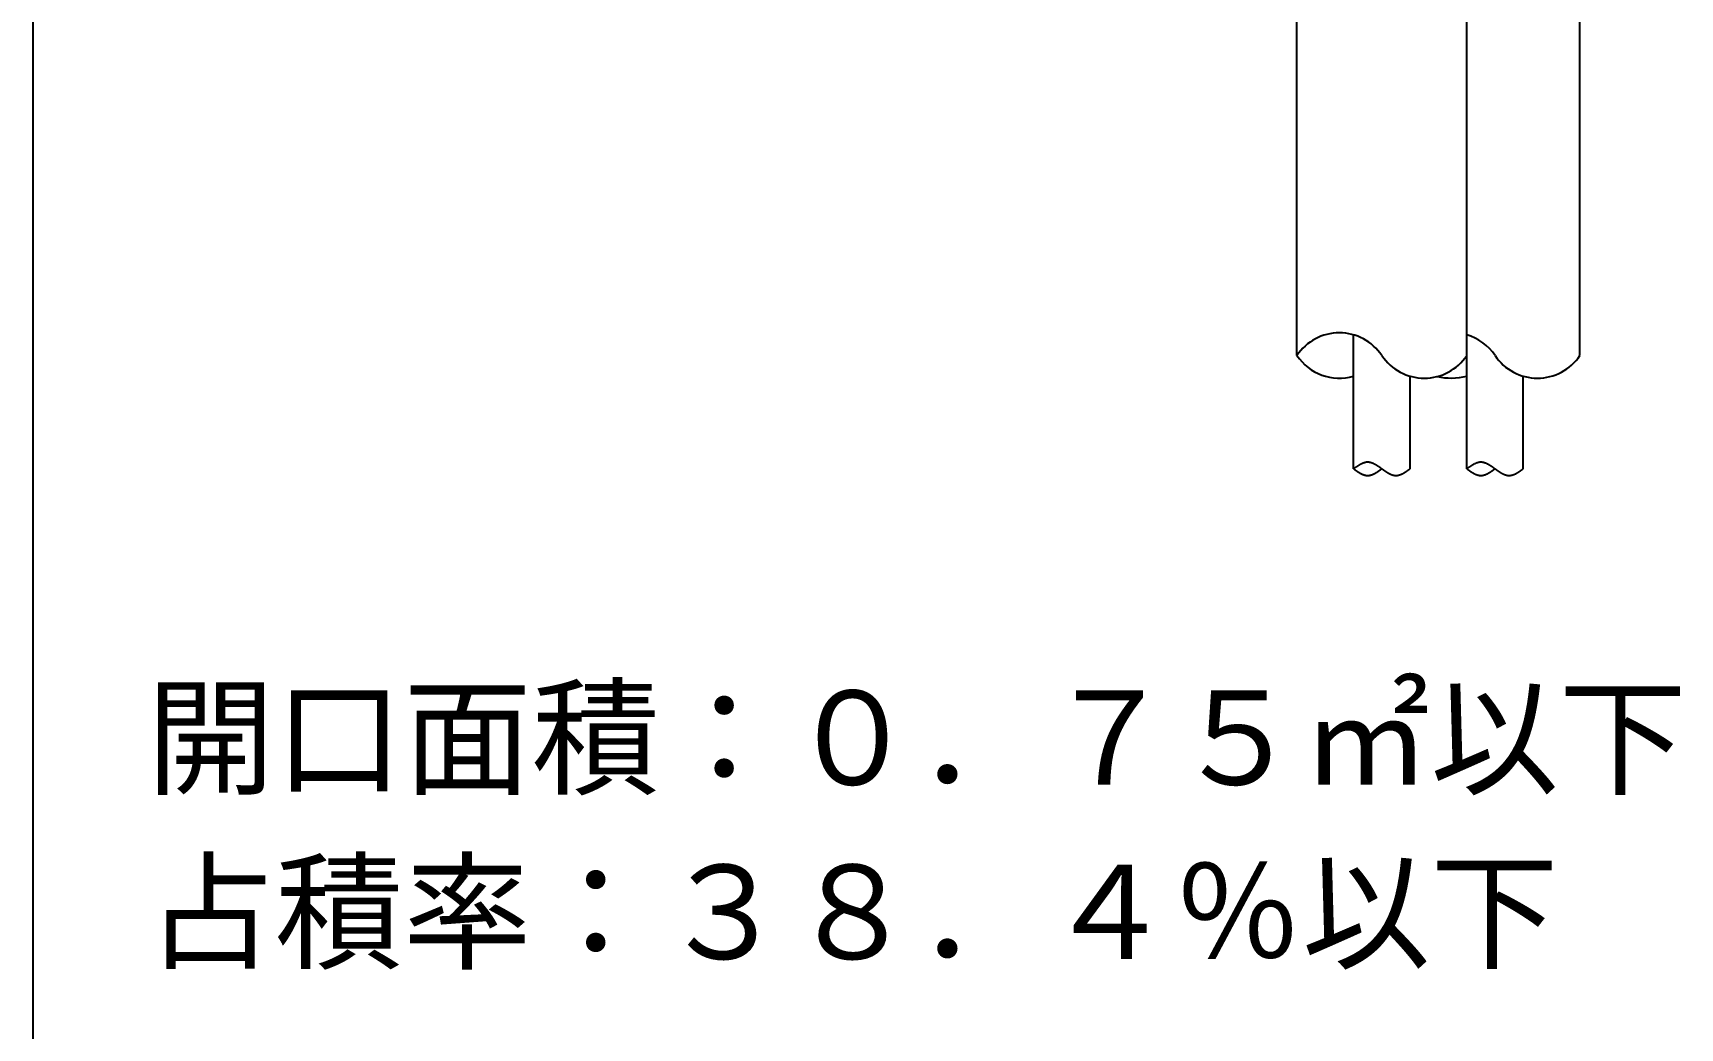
# Model space of a CAD drawing. Extents: x 443 to 1217, y -1921 to -677.
# Drawn here: x 442.67 to 489.92, y -804.17 to -775.62 of the extents above; entities that cross this region are included whole.
import ezdxf

# ---------------------------------------------------------------- set-up
doc = ezdxf.new("R2010")
doc.units = 0
doc.header["$MEASUREMENT"] = 0
for name, color, linetype in [('1', 7, 'CONTINUOUS'), ('25', 7, 'CONTINUOUS'), ('5', 7, 'CONTINUOUS')]:
    doc.layers.add(name, color=color, linetype=linetype)
doc.styles.add('ｽﾀｲﾙ2', font='MS PGothic.ttf')

msp = doc.modelspace()

# ---------------------------------------------------------------- linework, layer by layer
at = {"layer": '25', "color": 4}
msp.add_line((442.666, -677.268), (442.666, -1191.556), dxfattribs=at)
at = {"layer": '5', "linetype": 'Continuous'}
for p, q in [((478.926, -784.875), (478.926, -758.142)), ((483.795, -788.121), (483.795, -758.142)), ((487.042, -784.875), (487.042, -758.142)), ((480.549, -788.121), (480.549, -784.283)), ((482.172, -788.121), (482.172, -785.467)), ((485.419, -788.121), (485.419, -785.467))]:
    msp.add_line(p, q, dxfattribs=at)
at = {"layer": '5', "color": 7}
for p, q in [((480.549, -788.121), (480.556, -788.116)), ((480.549, -788.121), (480.554, -788.125)), ((480.556, -788.116), (480.564, -788.111)), ((480.564, -788.111), (480.571, -788.105)), ((480.571, -788.105), (480.578, -788.1)), ((480.578, -788.1), (480.585, -788.095)), ((480.585, -788.095), (480.593, -788.09)), ((480.593, -788.09), (480.6, -788.085)), ((480.6, -788.085), (480.607, -788.079)), ((480.607, -788.079), (480.615, -788.075)), ((480.615, -788.075), (480.622, -788.07)), ((480.622, -788.07), (480.629, -788.064)), ((480.629, -788.064), (480.636, -788.06)), ((480.636, -788.06), (480.644, -788.054)), ((480.644, -788.054), (480.651, -788.05)), ((480.651, -788.05), (480.658, -788.044)), ((480.658, -788.044), (480.665, -788.04)), ((480.665, -788.04), (480.673, -788.035)), ((480.673, -788.035), (480.68, -788.03)), ((480.68, -788.03), (480.687, -788.026)), ((480.687, -788.026), (480.695, -788.02)), ((480.695, -788.02), (480.702, -788.016)), ((480.702, -788.016), (480.709, -788.012)), ((480.709, -788.012), (480.716, -788.007)), ((480.716, -788.007), (480.724, -788.003)), ((480.724, -788.003), (480.731, -787.999)), ((480.731, -787.999), (480.738, -787.995)), ((480.738, -787.995), (480.746, -787.991)), ((480.746, -787.991), (480.753, -787.987)), ((480.753, -787.987), (480.76, -787.983)), ((480.76, -787.983), (480.767, -787.979)), ((480.767, -787.979), (480.775, -787.976)), ((480.775, -787.976), (480.782, -787.971)), ((480.782, -787.971), (480.789, -787.968)), ((480.789, -787.968), (480.796, -787.965)), ((480.796, -787.965), (480.804, -787.962)), ((480.804, -787.962), (480.811, -787.958)), ((480.811, -787.958), (480.818, -787.956)), ((480.818, -787.956), (480.826, -787.953)), ((480.826, -787.953), (480.833, -787.951)), ((480.833, -787.951), (480.84, -787.947)), ((480.84, -787.947), (480.847, -787.945)), ((480.847, -787.945), (480.855, -787.943)), ((480.855, -787.943), (480.862, -787.941)), ((480.862, -787.941), (480.869, -787.939)), ((480.869, -787.939), (480.877, -787.937)), ((480.877, -787.937), (480.884, -787.934)), ((480.884, -787.934), (480.891, -787.933)), ((480.891, -787.933), (480.898, -787.932)), ((480.898, -787.932), (480.906, -787.931)), ((480.906, -787.931), (480.913, -787.929)), ((480.913, -787.929), (480.92, -787.929)), ((480.92, -787.929), (480.928, -787.928)), ((480.928, -787.928), (480.935, -787.927)), ((480.935, -787.927), (480.942, -787.927)), ((480.942, -787.927), (480.949, -787.927)), ((480.949, -787.927), (480.957, -787.927)), ((480.957, -787.927), (480.964, -787.927)), ((480.964, -787.927), (480.971, -787.927)), ((480.971, -787.927), (480.978, -787.928)), ((480.978, -787.928), (480.986, -787.928)), ((480.986, -787.928), (480.993, -787.929)), ((480.993, -787.929), (481, -787.93)), ((481, -787.93), (481.008, -787.931)), ((481.008, -787.931), (481.015, -787.932)), ((481.015, -787.932), (481.022, -787.934)), ((481.022, -787.934), (481.029, -787.935)), ((481.029, -787.935), (481.037, -787.938)), ((481.037, -787.938), (481.044, -787.94)), ((481.044, -787.94), (481.051, -787.942)), ((481.051, -787.942), (481.059, -787.944)), ((481.059, -787.944), (481.066, -787.946)), ((481.066, -787.946), (481.073, -787.949)), ((481.073, -787.949), (481.08, -787.952)), ((481.08, -787.952), (481.088, -787.954)), ((481.088, -787.954), (481.095, -787.957)), ((481.095, -787.957), (481.102, -787.961)), ((481.102, -787.961), (481.109, -787.964)), ((481.109, -787.964), (481.117, -787.967)), ((481.117, -787.967), (481.124, -787.97)), ((481.124, -787.97), (481.131, -787.974)), ((481.131, -787.974), (481.139, -787.977)), ((481.139, -787.977), (481.146, -787.981)), ((481.146, -787.981), (481.153, -787.985)), ((481.153, -787.985), (481.16, -787.989)), ((481.16, -787.989), (481.168, -787.993)), ((481.168, -787.993), (481.175, -787.996)), ((481.175, -787.996), (481.182, -788.001)), ((481.182, -788.001), (481.19, -788.005)), ((481.19, -788.005), (481.197, -788.01)), ((481.197, -788.01), (481.204, -788.014)), ((481.204, -788.014), (481.211, -788.018)), ((481.211, -788.018), (481.219, -788.024)), ((481.219, -788.024), (481.226, -788.028)), ((481.226, -788.028), (481.233, -788.032)), ((481.233, -788.032), (481.241, -788.037)), ((481.241, -788.037), (481.248, -788.042)), ((481.248, -788.042), (481.255, -788.047)), ((481.255, -788.047), (481.262, -788.052)), ((481.262, -788.052), (481.27, -788.056)), ((481.27, -788.056), (481.277, -788.062)), ((481.277, -788.062), (481.284, -788.067)), ((481.284, -788.067), (481.291, -788.072)), ((481.291, -788.072), (481.299, -788.077)), ((481.299, -788.077), (481.306, -788.083)), ((481.306, -788.083), (481.313, -788.087)), ((481.313, -788.087), (481.321, -788.092)), ((481.321, -788.092), (481.328, -788.098)), ((481.328, -788.098), (481.335, -788.103)), ((481.335, -788.103), (481.342, -788.108)), ((481.342, -788.108), (481.35, -788.113)), ((481.35, -788.113), (481.357, -788.119)), ((481.356, -788.125), (481.361, -788.121)), ((481.357, -788.119), (481.364, -788.124)), ((481.364, -788.124), (481.372, -788.129)), ((482.165, -788.126), (482.172, -788.121)), ((483.795, -788.121), (483.803, -788.116)), ((483.795, -788.121), (483.801, -788.125)), ((483.803, -788.116), (483.81, -788.111)), ((483.81, -788.111), (483.817, -788.105)), ((483.817, -788.105), (483.825, -788.1)), ((483.825, -788.1), (483.832, -788.095)), ((483.832, -788.095), (483.839, -788.09)), ((483.839, -788.09), (483.846, -788.085)), ((483.846, -788.085), (483.854, -788.079)), ((483.854, -788.079), (483.861, -788.075)), ((483.861, -788.075), (483.868, -788.07)), ((483.868, -788.07), (483.876, -788.064)), ((483.876, -788.064), (483.883, -788.06)), ((483.883, -788.06), (483.89, -788.054)), ((483.89, -788.054), (483.897, -788.05)), ((483.897, -788.05), (483.905, -788.044)), ((483.905, -788.044), (483.912, -788.04)), ((483.912, -788.04), (483.919, -788.035)), ((483.919, -788.035), (483.926, -788.03)), ((483.926, -788.03), (483.934, -788.026)), ((483.934, -788.026), (483.941, -788.02)), ((483.941, -788.02), (483.948, -788.016)), ((483.948, -788.016), (483.956, -788.012)), ((483.956, -788.012), (483.963, -788.007)), ((483.963, -788.007), (483.97, -788.003)), ((483.97, -788.003), (483.977, -787.999)), ((483.977, -787.999), (483.985, -787.995)), ((483.985, -787.995), (483.992, -787.991)), ((483.992, -787.991), (483.999, -787.987)), ((483.999, -787.987), (484.007, -787.983)), ((484.007, -787.983), (484.014, -787.979)), ((484.014, -787.979), (484.021, -787.976)), ((484.021, -787.976), (484.028, -787.971)), ((484.028, -787.971), (484.036, -787.968)), ((484.036, -787.968), (484.043, -787.965)), ((484.043, -787.965), (484.05, -787.962)), ((484.05, -787.962), (484.058, -787.958)), ((484.058, -787.958), (484.065, -787.956)), ((484.065, -787.956), (484.072, -787.953)), ((484.072, -787.953), (484.079, -787.951)), ((484.079, -787.951), (484.087, -787.947)), ((484.087, -787.947), (484.094, -787.945)), ((484.094, -787.945), (484.101, -787.943)), ((484.101, -787.943), (484.108, -787.941)), ((484.108, -787.941), (484.116, -787.939)), ((484.116, -787.939), (484.123, -787.937)), ((484.123, -787.937), (484.13, -787.934)), ((484.13, -787.934), (484.138, -787.933)), ((484.138, -787.933), (484.145, -787.932)), ((484.145, -787.932), (484.152, -787.931)), ((484.152, -787.931), (484.159, -787.929)), ((484.159, -787.929), (484.167, -787.929)), ((484.167, -787.929), (484.174, -787.928)), ((484.174, -787.928), (484.181, -787.927)), ((484.181, -787.927), (484.189, -787.927)), ((484.189, -787.927), (484.196, -787.927)), ((484.196, -787.927), (484.203, -787.927)), ((484.203, -787.927), (484.21, -787.927)), ((484.21, -787.927), (484.218, -787.927)), ((484.218, -787.927), (484.225, -787.928)), ((484.225, -787.928), (484.232, -787.928)), ((484.232, -787.928), (484.239, -787.929)), ((484.239, -787.929), (484.247, -787.93)), ((484.247, -787.93), (484.254, -787.931)), ((484.254, -787.931), (484.261, -787.932)), ((484.261, -787.932), (484.269, -787.934)), ((484.269, -787.934), (484.276, -787.935)), ((484.276, -787.935), (484.283, -787.938)), ((484.283, -787.938), (484.29, -787.94)), ((484.29, -787.94), (484.298, -787.942)), ((484.298, -787.942), (484.305, -787.944)), ((484.305, -787.944), (484.312, -787.946)), ((484.312, -787.946), (484.32, -787.949)), ((484.32, -787.949), (484.327, -787.952)), ((484.327, -787.952), (484.334, -787.954)), ((484.334, -787.954), (484.341, -787.957)), ((484.341, -787.957), (484.349, -787.961)), ((484.349, -787.961), (484.356, -787.964)), ((484.356, -787.964), (484.363, -787.967)), ((484.363, -787.967), (484.371, -787.97)), ((484.371, -787.97), (484.378, -787.974)), ((484.378, -787.974), (484.385, -787.977)), ((484.385, -787.977), (484.392, -787.981)), ((484.392, -787.981), (484.4, -787.985)), ((484.4, -787.985), (484.407, -787.989)), ((484.407, -787.989), (484.414, -787.993)), ((484.414, -787.993), (484.421, -787.996)), ((484.421, -787.996), (484.429, -788.001)), ((484.429, -788.001), (484.436, -788.005)), ((484.436, -788.005), (484.443, -788.01)), ((484.443, -788.01), (484.451, -788.014)), ((484.451, -788.014), (484.458, -788.018)), ((484.458, -788.018), (484.465, -788.024)), ((484.465, -788.024), (484.472, -788.028)), ((484.472, -788.028), (484.48, -788.032)), ((484.48, -788.032), (484.487, -788.037)), ((484.487, -788.037), (484.494, -788.042)), ((484.494, -788.042), (484.502, -788.047)), ((484.502, -788.047), (484.509, -788.052)), ((484.509, -788.052), (484.516, -788.056)), ((484.516, -788.056), (484.523, -788.062)), ((484.523, -788.062), (484.531, -788.067)), ((484.531, -788.067), (484.538, -788.072)), ((484.538, -788.072), (484.545, -788.077)), ((484.545, -788.077), (484.552, -788.083)), ((484.552, -788.083), (484.56, -788.087)), ((484.56, -788.087), (484.567, -788.092)), ((484.567, -788.092), (484.574, -788.098)), ((484.574, -788.098), (484.582, -788.103)), ((484.582, -788.103), (484.589, -788.108)), ((484.589, -788.108), (484.596, -788.113)), ((484.596, -788.113), (484.603, -788.119)), ((484.602, -788.125), (484.607, -788.121)), ((484.603, -788.119), (484.611, -788.124)), ((484.611, -788.124), (484.618, -788.129)), ((485.411, -788.126), (485.419, -788.121)), ((480.554, -788.125), (480.559, -788.128)), ((480.559, -788.128), (480.564, -788.133)), ((480.564, -788.133), (480.569, -788.136)), ((480.569, -788.136), (480.575, -788.139)), ((480.575, -788.139), (480.58, -788.144)), ((480.58, -788.144), (480.585, -788.147)), ((480.585, -788.147), (480.59, -788.15)), ((480.59, -788.15), (480.595, -788.155)), ((480.595, -788.155), (480.6, -788.158)), ((480.6, -788.158), (480.605, -788.161)), ((480.605, -788.161), (480.61, -788.165)), ((480.61, -788.165), (480.615, -788.169)), ((480.615, -788.169), (480.62, -788.172)), ((480.62, -788.172), (480.626, -788.175)), ((480.626, -788.175), (480.631, -788.18)), ((480.631, -788.18), (480.636, -788.183)), ((480.636, -788.183), (480.641, -788.186)), ((480.641, -788.186), (480.646, -788.189)), ((480.646, -788.189), (480.651, -788.193)), ((480.651, -788.193), (480.656, -788.197)), ((480.656, -788.197), (480.661, -788.2)), ((480.661, -788.2), (480.666, -788.204)), ((480.666, -788.204), (480.672, -788.207)), ((480.672, -788.207), (480.677, -788.21)), ((480.677, -788.21), (480.682, -788.213)), ((480.682, -788.213), (480.687, -788.217)), ((480.687, -788.217), (480.692, -788.22)), ((480.692, -788.22), (480.697, -788.223)), ((480.697, -788.223), (480.702, -788.226)), ((480.702, -788.226), (480.707, -788.23)), ((480.707, -788.23), (480.712, -788.233)), ((480.712, -788.233), (480.717, -788.235)), ((480.717, -788.235), (480.723, -788.238)), ((480.723, -788.238), (480.728, -788.242)), ((480.728, -788.242), (480.733, -788.245)), ((480.733, -788.245), (480.738, -788.247)), ((480.738, -788.247), (480.743, -788.25)), ((480.743, -788.25), (480.748, -788.253)), ((480.748, -788.253), (480.753, -788.256)), ((480.753, -788.256), (480.758, -788.258)), ((480.758, -788.258), (480.763, -788.261)), ((480.763, -788.261), (480.769, -788.264)), ((480.769, -788.264), (480.774, -788.267)), ((480.774, -788.267), (480.779, -788.269)), ((480.779, -788.269), (480.784, -788.271)), ((480.784, -788.271), (480.789, -788.274)), ((480.789, -788.274), (480.794, -788.277)), ((480.794, -788.277), (480.799, -788.279)), ((480.799, -788.279), (480.804, -788.281)), ((480.804, -788.281), (480.809, -788.283)), ((480.809, -788.283), (480.814, -788.285)), ((480.814, -788.285), (480.82, -788.287)), ((480.82, -788.287), (480.825, -788.29)), ((480.825, -788.29), (480.83, -788.291)), ((480.83, -788.291), (480.835, -788.293)), ((480.835, -788.293), (480.84, -788.295)), ((480.84, -788.295), (480.845, -788.296)), ((480.845, -788.296), (480.85, -788.298)), ((480.85, -788.298), (480.855, -788.299)), ((480.855, -788.299), (480.86, -788.302)), ((480.86, -788.302), (480.865, -788.303)), ((480.865, -788.303), (480.871, -788.304)), ((480.871, -788.304), (480.876, -788.306)), ((480.876, -788.306), (480.881, -788.307)), ((480.881, -788.307), (480.886, -788.308)), ((480.886, -788.308), (480.891, -788.309)), ((480.891, -788.309), (480.896, -788.31)), ((480.896, -788.31), (480.901, -788.311)), ((480.901, -788.311), (480.906, -788.313)), ((480.906, -788.313), (480.911, -788.313)), ((480.911, -788.313), (480.917, -788.314)), ((480.917, -788.314), (480.922, -788.314)), ((480.922, -788.314), (480.927, -788.315)), ((480.927, -788.315), (480.932, -788.315)), ((480.932, -788.315), (480.937, -788.316)), ((480.937, -788.316), (480.942, -788.316)), ((480.942, -788.316), (480.947, -788.316)), ((480.947, -788.316), (480.952, -788.316)), ((480.952, -788.316), (480.957, -788.316)), ((480.957, -788.316), (480.962, -788.316)), ((480.962, -788.316), (480.968, -788.316)), ((480.968, -788.316), (480.973, -788.316)), ((480.973, -788.316), (480.978, -788.315)), ((480.978, -788.315), (480.983, -788.315)), ((480.983, -788.315), (480.988, -788.314)), ((480.988, -788.314), (480.993, -788.314)), ((480.993, -788.314), (480.998, -788.313)), ((480.998, -788.313), (481.003, -788.313)), ((481.003, -788.313), (481.008, -788.311)), ((481.008, -788.311), (481.014, -788.31)), ((481.014, -788.31), (481.019, -788.309)), ((481.019, -788.309), (481.024, -788.308)), ((481.024, -788.308), (481.029, -788.307)), ((481.029, -788.307), (481.034, -788.306)), ((481.034, -788.306), (481.039, -788.304)), ((481.039, -788.304), (481.044, -788.303)), ((481.044, -788.303), (481.049, -788.302)), ((481.049, -788.302), (481.054, -788.299)), ((481.054, -788.299), (481.059, -788.298)), ((481.059, -788.298), (481.065, -788.296)), ((481.065, -788.296), (481.07, -788.295)), ((481.07, -788.295), (481.075, -788.293)), ((481.075, -788.293), (481.08, -788.291)), ((481.08, -788.291), (481.085, -788.29)), ((481.085, -788.29), (481.09, -788.287)), ((481.09, -788.287), (481.095, -788.285)), ((481.095, -788.285), (481.1, -788.283)), ((481.1, -788.283), (481.105, -788.281)), ((481.105, -788.281), (481.111, -788.279)), ((481.111, -788.279), (481.116, -788.277)), ((481.116, -788.277), (481.121, -788.274)), ((481.121, -788.274), (481.126, -788.271)), ((481.126, -788.271), (481.131, -788.269)), ((481.131, -788.269), (481.136, -788.267)), ((481.136, -788.267), (481.141, -788.264)), ((481.141, -788.264), (481.146, -788.261)), ((481.146, -788.261), (481.151, -788.258)), ((481.151, -788.258), (481.156, -788.256)), ((481.156, -788.256), (481.162, -788.253)), ((481.162, -788.253), (481.167, -788.25)), ((481.167, -788.25), (481.172, -788.247)), ((481.172, -788.247), (481.177, -788.245)), ((481.177, -788.245), (481.182, -788.242)), ((481.182, -788.242), (481.187, -788.238)), ((481.187, -788.238), (481.192, -788.235)), ((481.192, -788.235), (481.197, -788.233)), ((481.197, -788.233), (481.202, -788.23)), ((481.202, -788.23), (481.208, -788.226)), ((481.208, -788.226), (481.213, -788.223)), ((481.213, -788.223), (481.218, -788.22)), ((481.218, -788.22), (481.223, -788.217)), ((481.223, -788.217), (481.228, -788.213)), ((481.228, -788.213), (481.233, -788.21)), ((481.233, -788.21), (481.238, -788.207)), ((481.238, -788.207), (481.243, -788.204)), ((481.243, -788.204), (481.248, -788.2)), ((481.248, -788.2), (481.253, -788.197)), ((481.253, -788.197), (481.259, -788.193)), ((481.259, -788.193), (481.264, -788.189)), ((481.264, -788.189), (481.269, -788.186)), ((481.269, -788.186), (481.274, -788.183)), ((481.274, -788.183), (481.279, -788.18)), ((481.279, -788.18), (481.284, -788.175)), ((481.284, -788.175), (481.289, -788.172)), ((481.289, -788.172), (481.294, -788.169)), ((481.294, -788.169), (481.299, -788.165)), ((481.299, -788.165), (481.304, -788.161)), ((481.304, -788.161), (481.31, -788.158)), ((481.31, -788.158), (481.315, -788.155)), ((481.315, -788.155), (481.32, -788.15)), ((481.32, -788.15), (481.325, -788.147)), ((481.325, -788.147), (481.33, -788.144)), ((481.33, -788.144), (481.335, -788.139)), ((481.335, -788.139), (481.34, -788.136)), ((481.34, -788.136), (481.345, -788.133)), ((481.345, -788.133), (481.35, -788.128)), ((481.35, -788.128), (481.356, -788.125)), ((481.372, -788.129), (481.379, -788.134)), ((481.379, -788.134), (481.386, -788.139)), ((481.386, -788.139), (481.393, -788.145)), ((481.393, -788.145), (481.401, -788.15)), ((481.401, -788.15), (481.408, -788.156)), ((481.408, -788.156), (481.415, -788.16)), ((481.415, -788.16), (481.422, -788.165)), ((481.422, -788.165), (481.43, -788.171)), ((481.43, -788.171), (481.437, -788.175)), ((481.437, -788.175), (481.444, -788.181)), ((481.444, -788.181), (481.452, -788.186)), ((481.452, -788.186), (481.459, -788.19)), ((481.459, -788.19), (481.466, -788.196)), ((481.466, -788.196), (481.473, -788.2)), ((481.473, -788.2), (481.481, -788.206)), ((481.481, -788.206), (481.488, -788.21)), ((481.488, -788.21), (481.495, -788.214)), ((481.495, -788.214), (481.503, -788.219)), ((481.503, -788.219), (481.51, -788.224)), ((481.51, -788.224), (481.517, -788.229)), ((481.517, -788.229), (481.524, -788.233)), ((481.524, -788.233), (481.532, -788.237)), ((481.532, -788.237), (481.539, -788.242)), ((481.539, -788.242), (481.546, -788.246)), ((481.546, -788.246), (481.554, -788.249)), ((481.554, -788.249), (481.561, -788.254)), ((481.561, -788.254), (481.568, -788.258)), ((481.568, -788.258), (481.575, -788.261)), ((481.575, -788.261), (481.583, -788.266)), ((481.583, -788.266), (481.59, -788.269)), ((481.59, -788.269), (481.597, -788.272)), ((481.597, -788.272), (481.604, -788.275)), ((481.604, -788.275), (481.612, -788.279)), ((481.612, -788.279), (481.619, -788.282)), ((481.619, -788.282), (481.626, -788.285)), ((481.626, -788.285), (481.634, -788.289)), ((481.634, -788.289), (481.641, -788.291)), ((481.641, -788.291), (481.648, -788.294)), ((481.648, -788.294), (481.655, -788.296)), ((481.655, -788.296), (481.663, -788.298)), ((481.663, -788.298), (481.67, -788.301)), ((481.67, -788.301), (481.677, -788.303)), ((481.677, -788.303), (481.685, -788.305)), ((481.685, -788.305), (481.692, -788.307)), ((481.692, -788.307), (481.699, -788.308)), ((481.699, -788.308), (481.706, -788.31)), ((481.706, -788.31), (481.714, -788.311)), ((481.714, -788.311), (481.721, -788.313)), ((481.721, -788.313), (481.728, -788.314)), ((481.728, -788.314), (481.735, -788.315)), ((481.735, -788.315), (481.743, -788.315)), ((481.743, -788.315), (481.75, -788.316)), ((481.75, -788.316), (481.757, -788.316)), ((481.757, -788.316), (481.765, -788.316)), ((481.765, -788.316), (481.772, -788.316)), ((481.772, -788.316), (481.779, -788.316)), ((481.779, -788.316), (481.786, -788.316)), ((481.786, -788.316), (481.794, -788.315)), ((481.794, -788.315), (481.801, -788.314)), ((481.801, -788.314), (481.808, -788.313)), ((481.808, -788.313), (481.816, -788.311)), ((481.816, -788.311), (481.823, -788.31)), ((481.823, -788.31), (481.83, -788.309)), ((481.83, -788.309), (481.837, -788.307)), ((481.837, -788.307), (481.845, -788.306)), ((481.845, -788.306), (481.852, -788.304)), ((481.852, -788.304), (481.859, -788.302)), ((481.859, -788.302), (481.867, -788.299)), ((481.867, -788.299), (481.874, -788.297)), ((481.874, -788.297), (481.881, -788.295)), ((481.881, -788.295), (481.888, -788.292)), ((481.888, -788.292), (481.896, -788.29)), ((481.896, -788.29), (481.903, -788.286)), ((481.903, -788.286), (481.91, -788.284)), ((481.91, -788.284), (481.917, -788.281)), ((481.917, -788.281), (481.925, -788.278)), ((481.925, -788.278), (481.932, -788.274)), ((481.932, -788.274), (481.939, -788.27)), ((481.939, -788.27), (481.947, -788.267)), ((481.947, -788.267), (481.954, -788.264)), ((481.954, -788.264), (481.961, -788.259)), ((481.961, -788.259), (481.968, -788.256)), ((481.968, -788.256), (481.976, -788.252)), ((481.976, -788.252), (481.983, -788.247)), ((481.983, -788.247), (481.99, -788.244)), ((481.99, -788.244), (481.998, -788.24)), ((481.998, -788.24), (482.005, -788.235)), ((482.005, -788.235), (482.012, -788.231)), ((482.012, -788.231), (482.019, -788.226)), ((482.019, -788.226), (482.027, -788.222)), ((482.027, -788.222), (482.034, -788.217)), ((482.034, -788.217), (482.041, -788.212)), ((482.041, -788.212), (482.048, -788.208)), ((482.048, -788.208), (482.056, -788.202)), ((482.056, -788.202), (482.063, -788.198)), ((482.063, -788.198), (482.07, -788.193)), ((482.07, -788.193), (482.078, -788.188)), ((482.078, -788.188), (482.085, -788.183)), ((482.085, -788.183), (482.092, -788.178)), ((482.092, -788.178), (482.099, -788.173)), ((482.099, -788.173), (482.107, -788.168)), ((482.107, -788.168), (482.114, -788.163)), ((482.114, -788.163), (482.121, -788.158)), ((482.121, -788.158), (482.129, -788.152)), ((482.129, -788.152), (482.136, -788.147)), ((482.136, -788.147), (482.143, -788.143)), ((482.143, -788.143), (482.15, -788.137)), ((482.15, -788.137), (482.158, -788.132)), ((482.158, -788.132), (482.165, -788.126)), ((483.801, -788.125), (483.806, -788.128)), ((483.806, -788.128), (483.811, -788.133)), ((483.811, -788.133), (483.816, -788.136)), ((483.816, -788.136), (483.821, -788.139)), ((483.821, -788.139), (483.826, -788.144)), ((483.826, -788.144), (483.831, -788.147)), ((483.831, -788.147), (483.836, -788.15)), ((483.836, -788.15), (483.841, -788.155)), ((483.841, -788.155), (483.847, -788.158)), ((483.847, -788.158), (483.852, -788.161)), ((483.852, -788.161), (483.857, -788.165)), ((483.857, -788.165), (483.862, -788.169)), ((483.862, -788.169), (483.867, -788.172)), ((483.867, -788.172), (483.872, -788.175)), ((483.872, -788.175), (483.877, -788.18)), ((483.877, -788.18), (483.882, -788.183)), ((483.882, -788.183), (483.887, -788.186)), ((483.887, -788.186), (483.892, -788.189)), ((483.892, -788.189), (483.898, -788.193)), ((483.898, -788.193), (483.903, -788.197)), ((483.903, -788.197), (483.908, -788.2)), ((483.908, -788.2), (483.913, -788.204)), ((483.913, -788.204), (483.918, -788.207)), ((483.918, -788.207), (483.923, -788.21)), ((483.923, -788.21), (483.928, -788.213)), ((483.928, -788.213), (483.933, -788.217)), ((483.933, -788.217), (483.938, -788.22)), ((483.938, -788.22), (483.943, -788.223)), ((483.943, -788.223), (483.949, -788.226)), ((483.949, -788.226), (483.954, -788.23)), ((483.954, -788.23), (483.959, -788.233)), ((483.959, -788.233), (483.964, -788.235)), ((483.964, -788.235), (483.969, -788.238)), ((483.969, -788.238), (483.974, -788.242)), ((483.974, -788.242), (483.979, -788.245)), ((483.979, -788.245), (483.984, -788.247)), ((483.984, -788.247), (483.989, -788.25)), ((483.989, -788.25), (483.995, -788.253)), ((483.995, -788.253), (484, -788.256)), ((484, -788.256), (484.005, -788.258)), ((484.005, -788.258), (484.01, -788.261)), ((484.01, -788.261), (484.015, -788.264)), ((484.015, -788.264), (484.02, -788.267)), ((484.02, -788.267), (484.025, -788.269)), ((484.025, -788.269), (484.03, -788.271)), ((484.03, -788.271), (484.035, -788.274)), ((484.035, -788.274), (484.04, -788.277)), ((484.04, -788.277), (484.046, -788.279)), ((484.046, -788.279), (484.051, -788.281)), ((484.051, -788.281), (484.056, -788.283)), ((484.056, -788.283), (484.061, -788.285)), ((484.061, -788.285), (484.066, -788.287)), ((484.066, -788.287), (484.071, -788.29)), ((484.071, -788.29), (484.076, -788.291)), ((484.076, -788.291), (484.081, -788.293)), ((484.081, -788.293), (484.086, -788.295)), ((484.086, -788.295), (484.092, -788.296)), ((484.092, -788.296), (484.097, -788.298)), ((484.097, -788.298), (484.102, -788.299)), ((484.102, -788.299), (484.107, -788.302)), ((484.107, -788.302), (484.112, -788.303)), ((484.112, -788.303), (484.117, -788.304)), ((484.117, -788.304), (484.122, -788.306)), ((484.122, -788.306), (484.127, -788.307)), ((484.127, -788.307), (484.132, -788.308)), ((484.132, -788.308), (484.137, -788.309)), ((484.137, -788.309), (484.143, -788.31)), ((484.143, -788.31), (484.148, -788.311)), ((484.148, -788.311), (484.153, -788.313)), ((484.153, -788.313), (484.158, -788.313)), ((484.158, -788.313), (484.163, -788.314)), ((484.163, -788.314), (484.168, -788.314)), ((484.168, -788.314), (484.173, -788.315)), ((484.173, -788.315), (484.178, -788.315)), ((484.178, -788.315), (484.183, -788.316)), ((484.183, -788.316), (484.189, -788.316)), ((484.189, -788.316), (484.194, -788.316)), ((484.194, -788.316), (484.199, -788.316)), ((484.199, -788.316), (484.204, -788.316)), ((484.204, -788.316), (484.209, -788.316)), ((484.209, -788.316), (484.214, -788.316)), ((484.214, -788.316), (484.219, -788.316)), ((484.219, -788.316), (484.224, -788.315)), ((484.224, -788.315), (484.229, -788.315)), ((484.229, -788.315), (484.234, -788.314)), ((484.234, -788.314), (484.24, -788.314)), ((484.24, -788.314), (484.245, -788.313)), ((484.245, -788.313), (484.25, -788.313)), ((484.25, -788.313), (484.255, -788.311)), ((484.255, -788.311), (484.26, -788.31)), ((484.26, -788.31), (484.265, -788.309)), ((484.265, -788.309), (484.27, -788.308)), ((484.27, -788.308), (484.275, -788.307)), ((484.275, -788.307), (484.28, -788.306)), ((484.28, -788.306), (484.286, -788.304)), ((484.286, -788.304), (484.291, -788.303)), ((484.291, -788.303), (484.296, -788.302)), ((484.296, -788.302), (484.301, -788.299)), ((484.301, -788.299), (484.306, -788.298)), ((484.306, -788.298), (484.311, -788.296)), ((484.311, -788.296), (484.316, -788.295)), ((484.316, -788.295), (484.321, -788.293)), ((484.321, -788.293), (484.326, -788.291)), ((484.326, -788.291), (484.331, -788.29)), ((484.331, -788.29), (484.337, -788.287)), ((484.337, -788.287), (484.342, -788.285)), ((484.342, -788.285), (484.347, -788.283)), ((484.347, -788.283), (484.352, -788.281)), ((484.352, -788.281), (484.357, -788.279)), ((484.357, -788.279), (484.362, -788.277)), ((484.362, -788.277), (484.367, -788.274)), ((484.367, -788.274), (484.372, -788.271)), ((484.372, -788.271), (484.377, -788.269)), ((484.377, -788.269), (484.383, -788.267)), ((484.383, -788.267), (484.388, -788.264)), ((484.388, -788.264), (484.393, -788.261)), ((484.393, -788.261), (484.398, -788.258)), ((484.398, -788.258), (484.403, -788.256)), ((484.403, -788.256), (484.408, -788.253)), ((484.408, -788.253), (484.413, -788.25)), ((484.413, -788.25), (484.418, -788.247)), ((484.418, -788.247), (484.423, -788.245)), ((484.423, -788.245), (484.428, -788.242)), ((484.428, -788.242), (484.434, -788.238)), ((484.434, -788.238), (484.439, -788.235)), ((484.439, -788.235), (484.444, -788.233)), ((484.444, -788.233), (484.449, -788.23)), ((484.449, -788.23), (484.454, -788.226)), ((484.454, -788.226), (484.459, -788.223)), ((484.459, -788.223), (484.464, -788.22)), ((484.464, -788.22), (484.469, -788.217)), ((484.469, -788.217), (484.474, -788.213)), ((484.474, -788.213), (484.479, -788.21)), ((484.479, -788.21), (484.485, -788.207)), ((484.485, -788.207), (484.49, -788.204)), ((484.49, -788.204), (484.495, -788.2)), ((484.495, -788.2), (484.5, -788.197)), ((484.5, -788.197), (484.505, -788.193)), ((484.505, -788.193), (484.51, -788.189)), ((484.51, -788.189), (484.515, -788.186)), ((484.515, -788.186), (484.52, -788.183)), ((484.52, -788.183), (484.525, -788.18)), ((484.525, -788.18), (484.531, -788.175)), ((484.531, -788.175), (484.536, -788.172)), ((484.536, -788.172), (484.541, -788.169)), ((484.541, -788.169), (484.546, -788.165)), ((484.546, -788.165), (484.551, -788.161)), ((484.551, -788.161), (484.556, -788.158)), ((484.556, -788.158), (484.561, -788.155)), ((484.561, -788.155), (484.566, -788.15)), ((484.566, -788.15), (484.571, -788.147)), ((484.571, -788.147), (484.576, -788.144)), ((484.576, -788.144), (484.582, -788.139)), ((484.582, -788.139), (484.587, -788.136)), ((484.587, -788.136), (484.592, -788.133)), ((484.592, -788.133), (484.597, -788.128)), ((484.597, -788.128), (484.602, -788.125)), ((484.618, -788.129), (484.625, -788.134)), ((484.625, -788.134), (484.633, -788.139)), ((484.633, -788.139), (484.64, -788.145)), ((484.64, -788.145), (484.647, -788.15)), ((484.647, -788.15), (484.654, -788.156)), ((484.654, -788.156), (484.662, -788.16)), ((484.662, -788.16), (484.669, -788.165)), ((484.669, -788.165), (484.676, -788.171)), ((484.676, -788.171), (484.684, -788.175)), ((484.684, -788.175), (484.691, -788.181)), ((484.691, -788.181), (484.698, -788.186)), ((484.698, -788.186), (484.705, -788.19)), ((484.705, -788.19), (484.713, -788.196)), ((484.713, -788.196), (484.72, -788.2)), ((484.72, -788.2), (484.727, -788.206)), ((484.727, -788.206), (484.734, -788.21)), ((484.734, -788.21), (484.742, -788.214)), ((484.742, -788.214), (484.749, -788.219)), ((484.749, -788.219), (484.756, -788.224)), ((484.756, -788.224), (484.764, -788.229)), ((484.764, -788.229), (484.771, -788.233)), ((484.771, -788.233), (484.778, -788.237)), ((484.778, -788.237), (484.785, -788.242)), ((484.785, -788.242), (484.793, -788.246)), ((484.793, -788.246), (484.8, -788.249)), ((484.8, -788.249), (484.807, -788.254)), ((484.807, -788.254), (484.815, -788.258)), ((484.815, -788.258), (484.822, -788.261)), ((484.822, -788.261), (484.829, -788.266)), ((484.829, -788.266), (484.836, -788.269)), ((484.836, -788.269), (484.844, -788.272)), ((484.844, -788.272), (484.851, -788.275)), ((484.851, -788.275), (484.858, -788.279)), ((484.858, -788.279), (484.865, -788.282)), ((484.865, -788.282), (484.873, -788.285)), ((484.873, -788.285), (484.88, -788.289)), ((484.88, -788.289), (484.887, -788.291)), ((484.887, -788.291), (484.895, -788.294)), ((484.895, -788.294), (484.902, -788.296)), ((484.902, -788.296), (484.909, -788.298)), ((484.909, -788.298), (484.916, -788.301)), ((484.916, -788.301), (484.924, -788.303)), ((484.924, -788.303), (484.931, -788.305)), ((484.931, -788.305), (484.938, -788.307)), ((484.938, -788.307), (484.946, -788.308)), ((484.946, -788.308), (484.953, -788.31)), ((484.953, -788.31), (484.96, -788.311)), ((484.96, -788.311), (484.967, -788.313)), ((484.967, -788.313), (484.975, -788.314)), ((484.975, -788.314), (484.982, -788.315)), ((484.982, -788.315), (484.989, -788.315)), ((484.989, -788.315), (484.997, -788.316)), ((484.997, -788.316), (485.004, -788.316)), ((485.004, -788.316), (485.011, -788.316)), ((485.011, -788.316), (485.018, -788.316)), ((485.018, -788.316), (485.026, -788.316)), ((485.026, -788.316), (485.033, -788.316)), ((485.033, -788.316), (485.04, -788.315)), ((485.04, -788.315), (485.047, -788.314)), ((485.047, -788.314), (485.055, -788.313)), ((485.055, -788.313), (485.062, -788.311)), ((485.062, -788.311), (485.069, -788.31)), ((485.069, -788.31), (485.077, -788.309)), ((485.077, -788.309), (485.084, -788.307)), ((485.084, -788.307), (485.091, -788.306)), ((485.091, -788.306), (485.098, -788.304)), ((485.098, -788.304), (485.106, -788.302)), ((485.106, -788.302), (485.113, -788.299)), ((485.113, -788.299), (485.12, -788.297)), ((485.12, -788.297), (485.128, -788.295)), ((485.128, -788.295), (485.135, -788.292)), ((485.135, -788.292), (485.142, -788.29)), ((485.142, -788.29), (485.149, -788.286)), ((485.149, -788.286), (485.157, -788.284)), ((485.157, -788.284), (485.164, -788.281)), ((485.164, -788.281), (485.171, -788.278)), ((485.171, -788.278), (485.178, -788.274)), ((485.178, -788.274), (485.186, -788.27)), ((485.186, -788.27), (485.193, -788.267)), ((485.193, -788.267), (485.2, -788.264)), ((485.2, -788.264), (485.208, -788.259)), ((485.208, -788.259), (485.215, -788.256)), ((485.215, -788.256), (485.222, -788.252)), ((485.222, -788.252), (485.229, -788.247)), ((485.229, -788.247), (485.237, -788.244)), ((485.237, -788.244), (485.244, -788.24)), ((485.244, -788.24), (485.251, -788.235)), ((485.251, -788.235), (485.259, -788.231)), ((485.259, -788.231), (485.266, -788.226)), ((485.266, -788.226), (485.273, -788.222)), ((485.273, -788.222), (485.28, -788.217)), ((485.28, -788.217), (485.288, -788.212)), ((485.288, -788.212), (485.295, -788.208)), ((485.295, -788.208), (485.302, -788.202)), ((485.302, -788.202), (485.31, -788.198)), ((485.31, -788.198), (485.317, -788.193)), ((485.317, -788.193), (485.324, -788.188)), ((485.324, -788.188), (485.331, -788.183)), ((485.331, -788.183), (485.339, -788.178)), ((485.339, -788.178), (485.346, -788.173)), ((485.346, -788.173), (485.353, -788.168)), ((485.353, -788.168), (485.36, -788.163)), ((485.36, -788.163), (485.368, -788.158)), ((485.368, -788.158), (485.375, -788.152)), ((485.375, -788.152), (485.382, -788.147)), ((485.382, -788.147), (485.39, -788.143)), ((485.39, -788.143), (485.397, -788.137)), ((485.397, -788.137), (485.404, -788.132)), ((485.404, -788.132), (485.411, -788.126))]:
    msp.add_line(p, q, dxfattribs=at)
at = {"layer": '5', "color": 7, "linetype": 'Continuous'}
for centre, radius, start, end in [((480.143, -785.691), 1.466, 33.855, 146.145), ((483.39, -785.691), 1.466, 33.855, 73.9297), ((480.143, -784.058), 1.466, 213.855, 286.0703), ((482.578, -784.058), 1.466, 213.855, 326.145), ((485.825, -784.058), 1.466, 213.855, 326.145), ((483.348, -783.606), 1.914, 257.8791, 283.5279)]:
    msp.add_arc(centre, radius, start, end, dxfattribs=at)

# ---------------------------------------------------------------- texts
at = {"layer": '1', "color": 7, "linetype": 'Continuous', "style": 'ｽﾀｲﾙ2'}
for s, p in [('開口面積：０．７５㎡以下', (445.921, -797.187)), ('占積率：３８．４％以下', (445.921, -802.187))]:
    msp.add_text(s, height=2.7, dxfattribs=at).set_placement(p)

doc.saveas('drawing.dxf')
